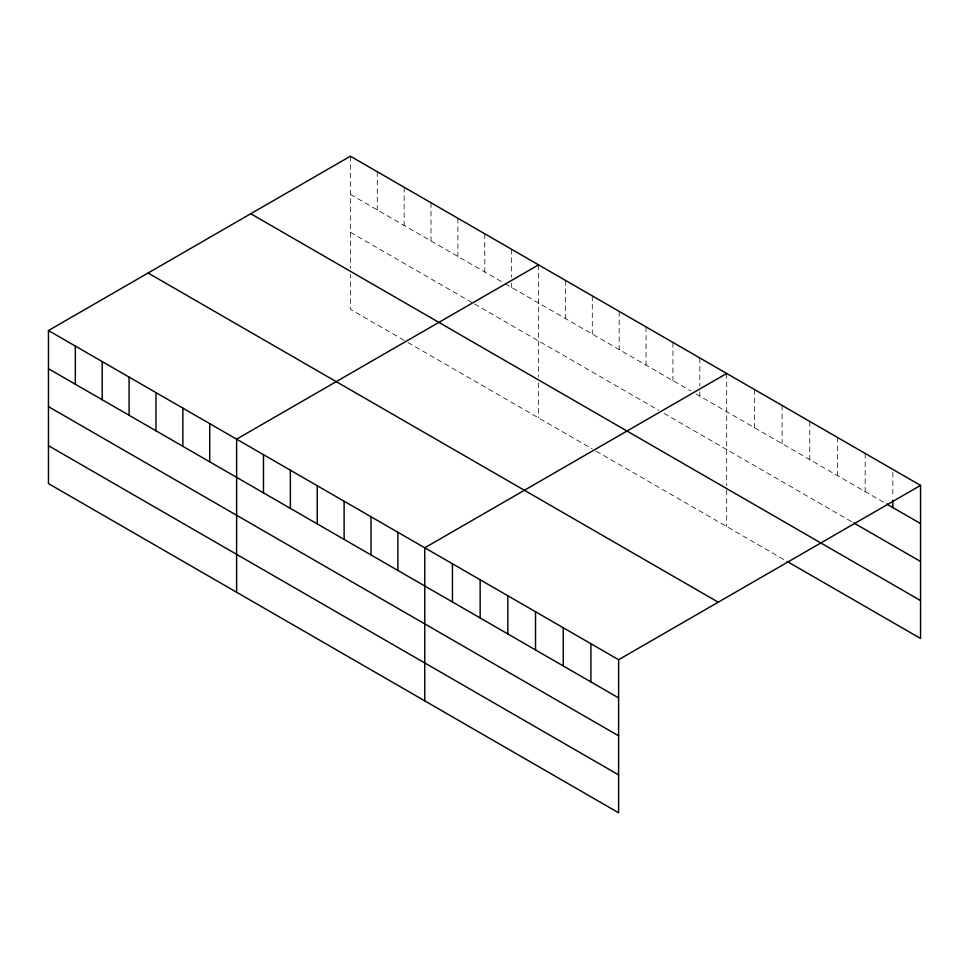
<?xml version="1.0" encoding="UTF-8"?>
<svg xmlns="http://www.w3.org/2000/svg" width="969" height="969" viewBox="0 0 969 969"><rect width="100%" height="100%" fill="white"/><g stroke="black" fill="none" stroke-linecap="round" stroke-linejoin="round"><path stroke-width="0.73" stroke-dasharray="4.84 3.63" d="M350.39 194.394L503.977 283.069M505.261 283.808L690.861 390.967M695.972 393.923L885.303 503.226M350.39 232.306L473.26 303.249M474.544 303.987L658.859 410.408M663.971 413.363L852.575 522.243M404.146 340.313L350.39 309.281L350.39 274.288M407.985 342.529L592.301 448.95M596.141 451.166L785.859 560.7M892.861 472.351L892.861 497.315M865.16 453.419L865.16 491.598M837.47 437.431L837.47 475.609M809.781 421.442L809.781 459.621M782.08 405.454L782.08 443.632M754.391 389.465L754.391 427.644M726.689 373.477L726.689 485.626M726.689 490.084L726.689 526.542M699.812 357.961L699.812 385.856M699.812 391.73L699.812 396.139M672.934 342.445L672.934 380.623M646.057 326.916L646.057 365.107M619.179 311.4L619.179 349.579M592.301 295.884L592.301 334.063M565.424 280.368L565.424 318.547M538.546 264.852L538.546 376.989M538.546 382.912L538.546 417.905M511.656 249.324L511.656 277.231M511.656 283.105L511.656 287.514M484.779 233.808L484.779 271.986M457.901 218.291L457.901 256.47M431.023 202.775L431.023 240.954M404.146 187.259L404.146 225.438M377.268 171.731L377.268 209.922M350.39 156.215L350.39 268.365"/><path stroke-width="1.45" d="M48.45 330.538L618.61 659.719L618.61 812.785L48.45 483.604L48.45 330.538L350.39 156.215L920.55 485.396L920.55 638.462L787.119 561.426M538.546 264.852L236.606 439.163L236.606 592.229M726.689 373.477L424.761 547.8L424.761 700.866M618.61 659.719L920.55 485.396M886.562 503.953L920.55 523.575M853.834 522.969L920.55 561.487M250.753 213.749L920.55 600.55M148.087 273.016L718.247 602.197M48.45 368.717L618.61 697.898M48.45 406.629L618.61 735.81M48.45 445.692L618.61 774.873M892.861 500.246L892.861 507.586M590.92 643.731L590.92 681.91M563.231 627.742L563.231 665.921M535.53 611.754L535.53 649.933M507.841 595.765L507.841 633.944M480.152 579.777L480.152 617.956M452.45 563.788L452.45 601.967M397.884 532.284L397.884 570.462M371.006 516.756L371.006 554.946M344.116 501.239L344.116 539.418M317.238 485.723L317.238 523.902M290.361 470.207L290.361 508.386M263.483 454.691L263.483 492.87M209.728 423.647L209.728 461.825M182.85 408.131L182.85 446.309M155.973 392.615L155.973 430.793M129.083 377.098L129.083 415.277M102.205 361.57L102.205 399.761M75.328 346.054L75.328 384.233"/></g></svg>
